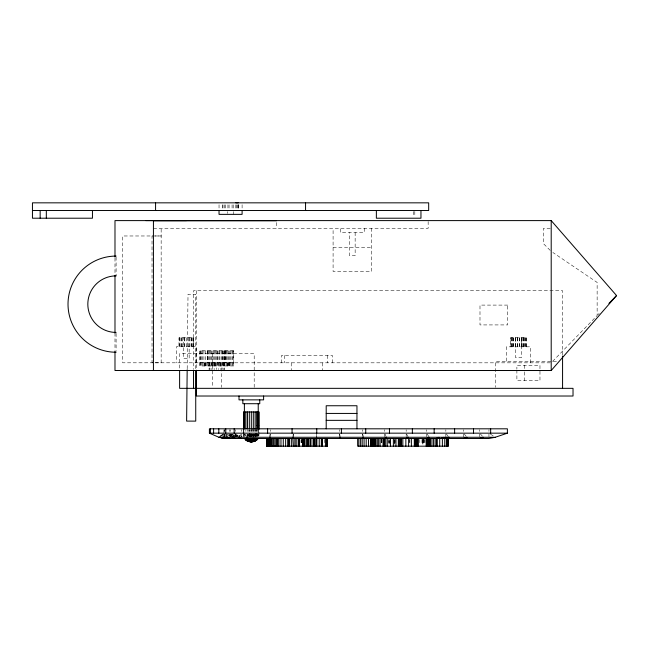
<?xml version="1.0" encoding="UTF-8"?>
<svg xmlns="http://www.w3.org/2000/svg" width="649" height="649" viewBox="0 0 649 649"><rect width="100%" height="100%" fill="white"/><g stroke="black" fill="none" stroke-linecap="round" stroke-linejoin="round"><path stroke-width="0.49" stroke-dasharray="3.25 2.43" d="M187.196 368.754L188.015 294.265L195.738 294.265L195.738 368.616M258.067 436.071L258.124 434.132M249.476 433.159L249.346 436.452L249.321 433.159M255.227 436.452L255.544 433.159M292.894 437.272L293.234 433.986M256.882 436.452L257.418 433.159L257.88 436.071M269.416 437.272L270.171 433.986M253.297 433.986L253.297 437.272L254.189 433.986M249.581 436.452L250.628 433.159M255.43 436.452L256.542 433.159M246.669 437.272L247.926 433.986M252.786 433.986L251.309 437.272L253.889 433.848M247.918 436.452L249.086 433.986M253.297 437.272L255.089 433.986M238.848 437.272L240.795 433.986M249.816 436.452L251.788 433.159M249.841 436.59L252.469 433.159M232.123 437.272L234.873 433.848M249.954 436.59L253.151 433.159M552.591 361.404L597.137 315.552L597.137 282.429L552.867 252.485M597.826 314.838L599.214 313.41M226.55 437.272L229.9 433.848M222.38 437.272L226.282 433.751M153.432 228.294L428.153 228.294L428.153 221.56M550.238 228.294L543.473 228.294L543.473 243.667L551.204 251.358M333.091 247.512L371.536 247.512M556.485 361.428L495.374 361.428L495.374 387.339M153.456 362.807L122.685 362.807L122.685 235.976L161.155 235.976L152.028 235.976L152.028 362.807L551.204 362.832M516.888 370.027L516.888 380.484L539.968 380.647L539.968 365.273L516.888 365.273L516.888 369.078M155.379 362.815L161.155 362.832L161.155 228.294M233.364 436.461L230.533 436.25L227.361 434.189M235.757 436.404L229.738 435.73L233.51 436.469M237.907 436.452L228.943 435.219L234.549 436.444M229.584 434.027L240.065 436.412M239.862 436.412L229.527 434.027L229.438 436.712M228.626 434.003L237.209 436.526M234.167 433.159L241.899 436.526M490.522 434.189L493.67 436.25M234.833 433.751L238.183 436.688M244.202 433.792L246.896 436.696M480.276 433.848L483.408 437.272M464.14 433.848L466.972 437.272M446.334 433.848L448.84 437.272M427.147 433.986L429.208 437.272M406.607 433.986L408.294 437.272M385.027 433.986L386.333 437.272M362.653 433.986L363.554 437.272M339.727 433.986L340.222 437.272M256.704 436.452L256.582 433.986L256.542 436.712M245.898 434.003L245.947 435.69M316.582 437.272L316.509 433.986L316.485 436.712M562.569 355.117L562.569 290.695L193.532 290.695L193.532 369.208M530.549 362.832L530.549 346.826L506.488 346.826L506.488 362.832M526.477 346.826L526.517 337.74L510.528 337.74L510.568 346.826M526.006 337.74L526.006 346.826M525.893 337.74L525.893 346.826M524.992 337.74L524.992 346.826M524.814 337.74L524.814 346.826M524.587 365.273L524.587 371.033M524.587 371.999L524.587 380.647M523.532 337.74L523.532 346.826M523.297 337.74L523.297 346.826M522.177 337.74L522.177 346.826M521.739 337.74L521.739 346.826M521.463 346.826L521.463 337.74L521.407 357.729L515.639 357.729L515.639 337.74M519.719 337.74L519.719 346.826M519.427 337.74L519.427 346.826M517.618 337.74L517.618 346.826M517.326 337.74L517.326 346.826M515.582 337.74L515.582 346.826M515.306 337.74L515.306 346.826M513.74 337.74L513.74 346.826M513.505 337.74L513.505 346.826M512.231 337.74L512.231 346.826M512.053 337.74L512.053 346.826M511.144 337.74L511.144 346.826M511.031 337.74L511.031 346.826M488.948 429.679L488.948 431.423M488.948 434.051L488.948 436.712M479.652 429.679L479.652 431.423M479.652 434.051L479.652 436.712M463.573 429.679L463.573 431.423M463.573 434.051L463.573 438.489M445.839 429.679L445.839 431.423M445.839 434.051L445.839 438.489M426.636 429.679L426.636 431.423M426.636 434.051L426.636 436.712M424.973 439.454L424.973 444.257M424.316 439.454L424.324 444.257M423.716 439.454L423.716 444.257M423.537 439.454L423.537 444.257M423.286 439.454L423.286 444.257M423.107 439.454L423.107 444.257M422.637 439.454L422.637 444.257M422.256 439.454L422.256 444.257M421.972 439.454L421.972 444.257M419.798 439.454L419.798 444.257M414.808 211.42L414.808 216.287M413.267 211.485L413.267 216.287M409.868 439.454L409.868 444.257M409.706 439.454L409.706 444.257M406.185 429.679L406.185 431.423M406.185 434.051L406.185 436.712M395.054 439.454L395.054 446.179M394.941 439.454L394.941 444.257M394.308 439.454L394.308 444.257M389.286 439.454L389.319 444.257M388.719 439.454L388.719 444.257M384.703 429.679L384.703 431.423M384.703 434.051L384.703 436.712M381.928 439.454L381.928 444.257M381.807 439.454L381.807 444.257M381.612 439.454L381.612 444.257M381.385 439.454L381.385 444.257M371.536 228.294L371.536 271.452L333.091 271.452L333.091 228.294M364.235 228.294L364.235 232.52L340.392 232.52L340.392 228.294M362.434 429.679L362.434 431.423M362.434 434.051L362.434 436.712M355.149 232.52L355.149 255.584L349.381 255.584L349.381 232.52M339.605 429.679L339.605 431.423M339.605 434.051L339.605 436.712M332.402 362.832L332.402 355.482L281.552 355.409L281.552 362.832M327.364 355.409L327.364 362.832M324.33 439.454L324.33 444.257M322.707 362.832L322.756 370.522M301.777 439.454L301.777 444.257M301.355 439.454L301.355 444.257M301.014 439.454L300.99 444.257M293.324 434.051L293.324 438.489M291.231 362.832L291.231 370.522M284.578 355.482L284.578 362.832M276.474 222.526L276.474 228.294M270.365 429.679L270.365 431.423M270.365 434.051L270.365 438.489M259 432.21L259 436.266M258.732 430.392L258.732 433.337M258.732 434.327L258.732 436.29M258.148 428.811L258.148 431.423M257.418 428.811L257.418 431.423M257.418 434.051L257.418 436.712M256.744 429.679L256.744 431.423M256.744 433.159L256.744 436.452M256.542 428.811L256.542 431.423M255.544 428.811L255.544 431.423M255.544 434.051L255.544 438.489M255.154 429.679L255.154 431.423M255.154 433.159L255.154 436.452M254.408 428.811L254.408 431.423M254.408 434.051L254.408 438.489M254.197 387.348L254.197 353.737L179.619 353.737L179.619 369.557M253.297 429.679L253.297 431.423M253.151 428.811L253.151 431.423M253.151 434.051L253.151 438.489M252.469 428.811L252.469 431.423M252.469 434.051L252.469 438.489M251.788 428.811L251.788 431.423M251.788 434.051L251.788 436.712M251.309 429.679L251.309 431.423M251.309 433.986L251.309 436.452M250.628 429.679L250.628 431.423M250.628 434.051L250.628 438.489M249.476 429.679L249.476 431.423M249.476 434.051L249.476 436.712M249.321 429.679L249.321 431.423M248.243 429.679L248.243 431.423M248.243 434.051L248.243 436.712M247.464 429.679L247.464 431.423M247.464 433.986L247.464 437.272M245.874 429.679L245.874 431.423M244.649 433.986L244.649 436.452M243.886 433.986L243.886 437.272M243.618 433.159L243.618 436.452M242.101 204.76L242.101 209.562M241.282 429.679L241.282 431.423M241.282 434.051L241.282 438.489M238.564 204.8L238.564 209.741M238.443 204.8L238.443 209.741M238.142 204.8L238.142 209.741M237.558 204.808L237.558 209.757M236.634 204.8L236.634 209.741M235.806 204.8L235.806 209.741M235.425 429.679L235.425 431.423M235.425 434.051L235.425 436.712M233.445 211.598L233.445 214.365M233.364 350.809L233.364 365.955M233.202 204.8L233.202 209.741M232.74 350.809L232.74 365.955M232.074 204.8L232.074 209.741M231.961 350.809L231.961 365.955M230.76 350.809L230.76 365.955M230.565 429.679L230.565 431.423M230.565 434.051L230.565 438.489M229.527 350.809L229.527 365.955M229.438 429.679L229.438 431.423M229.194 362.832L229.194 365.955M229.056 204.8L229.056 209.741M229 362.832L229 365.955M228.537 350.809L228.537 365.955M227.937 204.8L227.937 209.741M227.969 362.832L227.969 365.955M227.823 350.809L227.823 365.955M227.685 211.598L227.685 213.44M227.077 362.832L227.077 365.955M226.931 434.051L226.931 438.489M226.477 434.051L226.477 436.712M226.209 350.809L226.168 365.955M225.949 350.809L225.949 362.832M225.633 350.809L225.633 362.832M225.536 434.051L225.536 438.489M225.325 204.8L225.325 209.741M224.911 350.809L224.911 365.955M224.708 350.809L224.708 362.832M224.684 429.679L224.684 431.423M224.684 434.051L224.684 438.489M224.651 429.679L224.651 431.423M224.651 434.051L224.651 438.489M224.497 204.8L224.497 209.741M224.408 362.832L224.408 369.565M224.132 350.809L224.148 369.565M223.929 429.679L223.929 433.159M223.929 434.051L223.929 438.489M223.727 362.832L223.727 365.955M223.378 362.832L223.378 369.565M223.24 350.809L223.24 362.832M222.996 204.8L222.996 209.741M222.688 204.8L222.688 209.741M222.258 350.809L222.258 365.955M222.193 350.809L222.161 369.565M221.333 350.809L221.293 387.348M220.806 362.832L220.806 365.955M220.563 362.832L220.563 369.565M219.938 350.809L219.938 365.955M219.037 204.76L219.037 209.562M219.111 350.809L219.094 365.955M218.713 362.832L218.713 369.565M217.918 350.809L217.918 365.955M217.61 350.809L217.61 365.955M216.717 350.809L216.717 369.565M215.833 362.832L215.833 365.955M215.525 350.809L215.525 365.955M214.73 362.832L214.73 369.565M214.332 350.809L214.348 365.955M213.505 350.809L213.505 365.955M212.88 362.832L212.88 369.565M212.637 362.832L212.637 365.955M212.523 353.737L212.523 387.348M212.109 350.809L212.109 362.832M211.282 362.832L211.282 369.565M211.185 350.809L211.249 365.955M210.195 350.809L210.195 362.832M210.065 362.832L210.065 369.565M209.716 362.832L209.716 365.955M209.303 350.809L209.294 369.565M209.035 362.832L209.035 369.565M208.735 350.809L208.735 362.832M208.524 362.832L208.524 365.955M207.81 350.809L207.81 362.832M207.493 350.809L207.493 362.832M207.226 350.809L207.274 365.955M206.358 362.832L206.358 365.955M205.611 350.809L205.611 365.955M205.473 362.832L205.473 365.955M204.897 362.832L204.897 365.955M204.443 362.832L204.443 365.955M204.248 362.832L204.248 365.955M203.916 350.809L203.916 365.955M202.683 350.809L202.683 365.955M201.482 350.809L201.482 365.955M200.703 350.809L200.703 365.955M200.079 350.809L200.079 365.955M196.298 290.695L196.298 369.557M196.201 362.832L196.201 346.736L176.398 346.736L176.398 362.832M193.613 346.736L193.613 337.74L178.978 337.74L178.978 346.736M193.37 337.74L193.37 346.736M192.631 337.74L192.631 346.736M191.471 337.74L191.471 346.736M191.293 337.74L191.293 346.736M189.954 337.74L189.954 346.736M189.167 337.74L189.167 358.499L183.399 358.499L183.399 337.74M188.194 337.74L188.194 346.736M186.295 337.74L186.295 346.736M184.803 337.74L184.803 346.736M184.405 337.74L184.405 346.736M182.637 337.74L182.637 346.736M181.306 337.74L181.306 346.736M181.128 337.74L181.128 346.736M179.96 337.74L179.96 346.736M179.229 337.74L179.229 346.736M116.098 257.069L116.098 275.882M116.098 333.416L116.098 351.247M114.987 258.075L114.987 274.284M114.987 333.026L114.987 350.241M223.962 433.751L219.8 437.272L223.986 433.751M223.167 433.751L218.924 437.272L223.215 433.751M507.688 305.095L479.992 305.095L479.992 324.922L507.688 324.922L507.688 305.095M233.624 350.809L199.811 350.809L199.811 365.955L233.624 365.955L233.624 350.809M422.888 444.257L422.888 439.454L422.856 444.257M394.795 444.257L394.803 439.454L394.754 444.257M389.084 444.257L389.084 439.454L389.051 444.257"/><path stroke-width="0.97" d="M187.18 369.76L186.62 421.096L195.738 421.12L195.738 370.636M316.582 437.272L316.469 446.179M245.054 438.578C247.504 442.44 254.051 443.202 256.136 438.578L253.897 438.578C253.183 443.892 246.596 441.62 244.486 438.578L246.482 438.578C248.697 443.364 255.43 442.302 258.132 438.578L257.564 438.578C257.15 442.44 245.16 441.726 252.867 441.718M339.605 438.489L340.222 437.272M114.987 257.061L114.987 220.603L551.204 220.603L616.55 295.563L551.204 370.522L153.432 370.498L153.432 220.603M253.897 438.578L248.713 438.578C249.378 443.64 255.69 441.791 257.645 438.578L258.132 438.578M362.434 438.489L363.554 437.272M608.924 303.416L616.55 295.563M384.703 438.489L386.333 437.272M406.185 438.489L408.294 437.272M429.208 437.272L426.636 438.489L426.563 446.179M436.233 438.489L439.024 437.272M441.036 438.489L443.932 437.272M443.437 438.489L446.382 437.272M444.638 438.489L447.607 437.272M448.224 437.272L445.238 438.489L448.84 437.272M445.839 438.489L449.238 437.272M463.573 438.489L466.972 437.272M495.252 437.272L507.388 433.159L507.388 428.811L209.4 428.811L209.4 433.159L218.924 437.272L223.873 438.489L488.948 438.489L495.252 437.272L218.924 437.272M479.652 438.489L483.408 437.272M248.989 439.324L251.309 439.178M248.851 438.943L251.309 438.862M238.142 202.821L235.806 202.821M145.741 220.603L186.531 220.603M254.473 440.622L255.787 440.622L246.831 440.622L248.145 440.622M246.831 440.622L249.906 441.718M32.45 210.519L428.681 210.519L428.681 202.837L32.45 202.837L32.45 218.21L92.45 218.21L92.45 210.519M153.432 220.749L276.474 220.749M326.204 413.429L356.958 413.429M326.204 420.349L356.958 420.349M256.744 425.476L258.732 425.476M209.4 433.159L507.388 433.159M251.309 439.487L256.647 439.706M245.963 439.99L254.919 440.168L253.572 439.487M256.655 439.99L255.146 439.941M251.309 440.282L253.191 440.282M253.475 441.304C256.444 441.304 246.028 441.304 249.143 441.304M224.684 438.489L219.8 437.272L223.678 438.245M222.38 437.272L226.931 438.489M226.55 437.272L230.565 438.489M254.919 440.168L245.565 439.706L247.22 440.622M232.123 437.272L235.425 438.489M238.848 437.272L241.282 438.489M246.669 437.272L248.243 438.489M269.416 437.272L270.365 438.489M292.894 437.272L293.397 446.179M258.148 428.811L257.969 411.953M257.45 428.811L257.353 411.953M562.569 356.123L562.569 388.337M551.204 220.603L551.204 370.522L114.987 370.498L114.987 351.255M490.66 428.811L490.66 433.159M473.519 428.811L473.519 433.159M454.616 428.811L454.616 433.159M448.224 438.489L448.224 446.179L357.656 446.179L357.656 438.489M447.98 438.489L447.98 446.179M447.818 438.489L447.818 446.179M447.412 438.489L447.412 446.179M446.423 438.489L446.423 446.179M444.752 438.489L444.752 446.179M442.367 438.489L442.367 446.179M439.722 438.489L439.722 446.179M437.288 438.489L437.288 446.179M436.485 438.489L436.485 446.179M435.171 438.489L435.171 446.179M434.157 428.811L434.157 433.159M433.589 438.489L433.589 446.179M431.942 438.489L431.942 446.179M430.474 438.489L430.474 446.179M429.387 438.489L429.387 446.179M429.046 438.489L429.046 446.179M428.908 438.489L428.908 446.179M428.786 438.489L428.786 446.179M428.259 438.489L428.259 446.179M427.699 438.489L427.699 446.179M427.107 438.489L427.107 446.179M426.174 438.489L426.174 446.179M420.958 210.519L420.958 218.21L376.363 218.21L376.363 210.519M417.948 438.489L417.948 446.179M417.818 438.489L417.818 446.179M417.64 438.489L417.64 446.179M417.177 438.489L417.177 446.179M416.528 438.489L416.528 446.179M415.766 438.489L415.766 446.179M414.995 438.489L414.995 446.179M414.313 438.489L414.313 446.179M412.358 428.811L412.358 433.159M411.377 438.489L411.377 446.179M408.619 438.489L408.619 446.179M405.844 438.489L405.844 446.179M402.834 438.489L402.834 446.179M401.431 438.489L401.431 446.179M401.155 438.489L401.155 446.179M400.36 438.489L400.36 446.179M399.338 438.489L399.338 446.179M398.348 438.489L398.348 446.179M395.955 438.489L395.955 446.179M393.375 438.489L393.375 446.179M390.503 438.489L390.503 446.179M389.465 428.811L389.465 433.159M387.242 438.489L387.242 446.179M385.701 438.489L385.701 446.179M384.362 438.489L384.362 446.179M384.103 438.489L384.103 446.179M383.794 438.489L383.802 446.179M383.437 438.489L383.437 446.179M383.113 438.489L383.113 446.179M380.087 438.489L380.087 446.179M378.643 438.489L378.643 446.179M377.296 438.489L377.296 446.179M375.917 438.489L375.917 446.179M374.789 438.489L374.789 446.179M374.692 438.489L374.692 446.179M374.368 438.489L374.457 446.179M374.132 438.489L374.132 446.179M374.011 438.489L374.011 446.179M373.248 438.489L373.248 446.179M372.396 438.489L372.396 446.179M371.739 438.489L371.739 446.179M370.887 438.489L370.887 446.179M370.62 438.489L370.62 446.179M370.522 438.489L370.441 446.179M368.494 438.489L368.494 446.179M366.198 438.489L366.198 446.179M365.728 428.811L365.728 433.159M364.073 438.489L364.073 446.179M362.183 438.489L362.183 446.179M360.617 438.489L360.617 446.179M358.873 438.489L358.873 446.179M356.958 428.811L356.958 405.747L326.204 405.747L326.204 428.811M341.398 428.811L341.398 433.159M327.356 438.489L327.356 446.179L266.479 446.179L266.536 438.489M327.266 438.489L327.266 446.179M327.007 438.489L327.007 446.179M326.609 438.489L326.609 446.179M325.425 438.489L325.425 446.179M322.464 438.489L322.464 446.179M322.415 438.489L322.415 446.179M322.05 438.489L322.05 446.179M321.328 438.489L321.328 446.179M319.227 438.489L319.227 446.179M316.761 428.811L316.761 433.159M316.801 438.489L316.801 446.179M316.558 438.489L316.558 446.179M315.828 438.489L315.828 446.179M314.603 438.489L314.619 446.179M314.481 438.489L314.481 446.179M314.059 438.489L314.059 446.179M313.126 438.489L313.126 446.179M310.928 438.489L310.822 446.179M310.587 438.489L310.636 446.179M310.482 438.489L310.482 446.179M309.979 438.489L309.979 446.179M308.324 438.489L308.324 446.179M307.723 438.489L307.723 446.179M307.65 438.489L307.65 446.179M307.529 438.489L307.529 446.179M307.399 438.489L307.399 446.179M306.669 438.489L306.669 446.179M305.557 202.837L305.557 210.519M305.022 438.489L305.022 446.179M304.373 438.489L304.373 446.179M304.073 438.489L304.073 446.179M303.586 438.489L303.586 446.179M303.059 438.489L303.059 446.179M302.645 438.489L302.645 446.179M299.351 438.489L299.319 446.179M299.238 438.489L299.238 446.179M298.183 438.489L298.183 446.179M296.171 438.489L296.171 446.179M294.881 438.489L294.881 446.179M292.066 428.811L292.066 433.159M291.661 438.489L291.661 446.179M289.641 438.489L289.641 446.179M288.862 438.489L288.862 446.179M288.261 438.489L288.286 446.179M287.913 438.489L287.913 446.179M285.641 438.489L285.641 446.179M283.272 438.489L283.272 446.179M280.968 438.489L280.968 446.179M278.9 438.489L278.9 446.179M277.764 438.489L277.723 446.179M277.512 438.489L277.512 446.179M277.131 438.489L277.131 446.179M276.117 438.489L276.117 446.179M274.868 438.489L274.868 446.179M273.586 438.489L273.586 446.179M272.272 438.489L272.272 446.179M271.533 438.489L271.542 446.179M271.323 438.489L271.323 446.179M270.909 438.489L270.909 446.179M269.781 438.489L269.781 446.179M269.213 438.489L269.213 446.179M268.459 438.489L268.459 446.179M267.599 428.811L267.599 433.159M267.526 438.489L267.526 446.179M267.266 438.489L267.266 446.179M266.869 438.489L266.869 446.179M266.812 438.489L266.812 446.179M263.608 396.02L263.608 399.865L239.01 399.865L239.01 396.02M259.762 399.865L259.762 403.71L242.848 403.71L242.848 399.865M259 429.167L259 411.953L243.618 411.953L243.618 433.159M258.732 411.953L258.732 429.411M258.229 403.71L258.229 412.521M256.744 411.953L256.744 428.811M255.154 411.953L255.154 428.811M253.297 411.953L253.297 428.811M251.309 411.953L251.309 428.811M251.309 438.578L251.309 441.855M249.321 411.953L249.321 428.811M247.464 411.953L247.464 428.811M245.874 411.953L245.874 428.811M244.649 411.953L244.649 428.811M244.389 403.71L244.389 412.521M243.886 411.953L243.886 428.811M242.101 210.519L242.101 214.365L219.037 214.365L219.037 210.519M234.167 428.811L234.167 433.159M225.771 428.811L225.771 433.159M218.81 428.811L218.81 433.159M213.602 428.811L213.602 433.159M210.381 428.811L210.381 433.159M196.298 370.214L196.298 396.02L573.026 396.02L573.026 388.337L179.619 388.337L179.619 370.538M193.532 370.214L193.532 388.337M155.573 202.837L155.573 210.519M114.987 275.298L114.987 333.026M46.322 210.519L46.322 218.21M40.157 210.519L40.157 218.21M116.098 352.237A48.083 48.083 0 0 1 68.015 304.154A48.083 48.083 0 0 1 116.098 256.071M116.098 332.426A28.272 28.272 0 0 1 87.826 304.154A28.272 28.272 0 0 1 116.098 275.882"/></g></svg>
